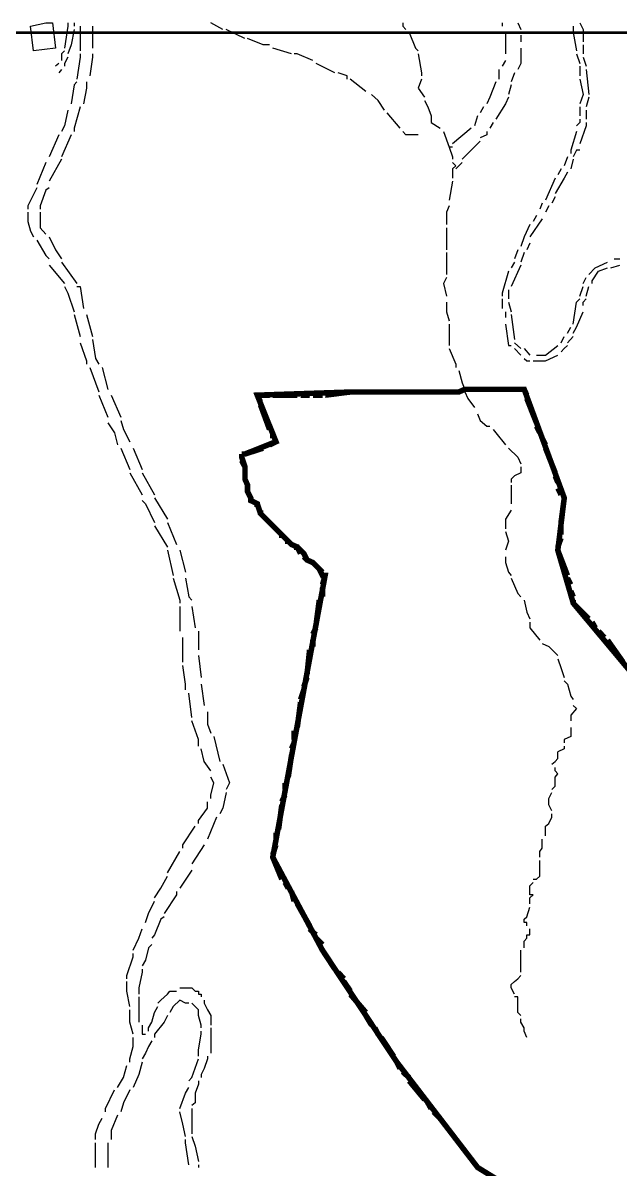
# Model space of a CAD drawing. Header units: millimetres. Extents: x -3588 to 75209, y -3737 to 38254.
# Drawn here: x 11719 to 11980, y 35251 to 35752 of the extents above; entities that cross this region are included whole.
import ezdxf

# ---------------------------------------------------------------- set-up
doc = ezdxf.new("R2010")
doc.units = ezdxf.units.MM
doc.layers.add('P', color=253, linetype='Continuous')

msp = doc.modelspace()

# ---------------------------------------------------------------- linework, layer by layer
at = {"layer": 'P'}
for points in [[(11730.413, 35751.538), (11731.822, 35751.538), (11733.23, 35740.527), (11723.644, 35739.391), (11722.235, 35750.113), (11729.005, 35751.538), (11730.413, 35751.538)], [(11738.607, 35751.538), (11738.607, 35750.113), (11737.183, 35740.527)], [(11741.424, 35751.538), (11741.424, 35750.113)], [(11806.351, 35748.705), (11800.99, 35751.538)], [(11884.833, 35751.538), (11884.833, 35750.113), (11886.241, 35748.705)], [(11928.299, 35751.538), (11928.299, 35750.113)], [(11935.069, 35751.538), (11936.477, 35748.705)], [(11962.179, 35751.538), (11963.587, 35748.705), (11963.587, 35743.344)], [(11741.424, 35748.705), (11740.015, 35741.936), (11738.607, 35737.983)], [(11743.968, 35750.113), (11743.968, 35747.297), (11743.968, 35739.391)], [(11749.33, 35750.113), (11749.33, 35747.297), (11749.33, 35740.527)], [(11815.953, 35744.752), (11807.759, 35748.705)], [(11887.65, 35747.297), (11890.466, 35740.527), (11891.603, 35739.391)], [(11928.299, 35747.297), (11929.707, 35747.297), (11929.707, 35737.983)], [(11936.477, 35746.161), (11936.477, 35743.344)], [(11959.346, 35750.113), (11959.346, 35747.297), (11960.755, 35739.391)], [(11826.676, 35741.936), (11823.859, 35741.936), (11817.073, 35744.752)], [(11963.587, 35741.936), (11963.587, 35737.983)], [(11737.183, 35739.391), (11735.774, 35737.983), (11735.774, 35735.15)], [(11738.607, 35736.574), (11737.183, 35733.742), (11737.183, 35732.621)], [(11743.968, 35737.983), (11743.968, 35736.574), (11742.56, 35726.972)], [(11749.33, 35737.983), (11749.33, 35736.574), (11748.193, 35728.38)], [(11836.278, 35737.983), (11828.084, 35740.527)], [(11845.592, 35735.15), (11838.806, 35737.983), (11837.398, 35737.983)], [(11891.603, 35737.983), (11893.011, 35729.789), (11893.011, 35728.38)], [(11936.477, 35740.527), (11936.477, 35733.742), (11935.069, 35731.213)], [(11960.755, 35737.983), (11962.179, 35733.742)], [(11963.587, 35736.574), (11964.996, 35732.621)], [(11734.654, 35733.742), (11733.23, 35732.621)], [(11735.774, 35731.213), (11734.654, 35729.789)], [(11855.178, 35729.789), (11847, 35733.742)], [(11926.891, 35731.213), (11926.891, 35726.972)], [(11929.707, 35735.15), (11928.299, 35732.621)], [(11962.179, 35732.621), (11962.179, 35728.38)], [(11964.996, 35731.213), (11966.132, 35720.202)], [(11860.555, 35726.972), (11860.555, 35728.38), (11856.603, 35729.789)], [(11868.733, 35721.611), (11861.964, 35726.972)], [(11893.011, 35726.972), (11891.603, 35723.019), (11894.419, 35719.066)], [(11933.66, 35729.789), (11932.252, 35725.836)], [(11962.179, 35726.972), (11963.587, 35720.202), (11962.179, 35716.25)], [(11742.56, 35725.836), (11741.424, 35724.427), (11740.015, 35716.25)], [(11746.785, 35725.836), (11746.785, 35723.019), (11745.377, 35716.25)], [(11925.482, 35725.836), (11922.938, 35719.066), (11921.53, 35716.25)], [(11932.252, 35724.427), (11931.116, 35720.202)], [(11876.927, 35713.417), (11874.095, 35717.658), (11871.278, 35720.202)], [(11894.419, 35717.658), (11895.828, 35714.825), (11897.252, 35710.888)], [(11931.116, 35719.066), (11929.707, 35716.25), (11925.482, 35709.464)], [(11966.132, 35719.066), (11964.996, 35714.825)], [(11738.607, 35713.417), (11737.183, 35706.647), (11735.774, 35704.103)], [(11743.968, 35714.825), (11741.424, 35705.511), (11741.424, 35704.103)], [(11883.697, 35705.511), (11878.047, 35712.297)], [(11920.105, 35714.825), (11918.697, 35712.297)], [(11962.179, 35714.825), (11962.179, 35710.888)], [(11964.996, 35713.417), (11964.996, 35709.464)], [(11897.252, 35710.888), (11897.252, 35708.056)], [(11897.252, 35708.056), (11901.205, 35705.511)], [(11917.577, 35710.888), (11916.152, 35706.647)], [(11924.346, 35708.056), (11922.938, 35705.511)], [(11962.179, 35709.464), (11962.179, 35708.056), (11960.755, 35706.647)], [(11964.996, 35708.056), (11964.996, 35706.647), (11962.179, 35698.742)], [(11734.654, 35702.694), (11730.413, 35693.092)], [(11740.015, 35702.694), (11735.774, 35693.092)], [(11891.603, 35702.694), (11886.241, 35702.694), (11884.833, 35704.103)], [(11902.613, 35704.103), (11905.158, 35697.333)], [(11914.744, 35705.511), (11906.566, 35698.742)], [(11921.53, 35704.103), (11921.53, 35702.694), (11918.697, 35701.286)], [(11960.755, 35704.103), (11958.226, 35695.925), (11958.226, 35694.501)], [(11906.566, 35697.333), (11905.158, 35697.333)], [(11905.158, 35697.333), (11906.566, 35693.092)], [(11918.697, 35699.878), (11910.791, 35691.972)], [(11735.774, 35691.972), (11730.413, 35682.37)], [(11906.566, 35693.092), (11906.566, 35691.972)], [(11956.802, 35693.092), (11955.393, 35689.139)], [(11959.346, 35691.972), (11958.226, 35687.731)], [(11962.179, 35695.925), (11960.755, 35695.925), (11959.346, 35693.092)], [(11729.005, 35690.564), (11725.052, 35680.961)], [(11906.566, 35690.564), (11907.974, 35689.139), (11906.566, 35687.731)], [(11906.566, 35687.731), (11906.566, 35683.778)], [(11910.791, 35690.564), (11907.974, 35687.731)], [(11956.802, 35686.323), (11955.393, 35683.778), (11951.441, 35677.008)], [(11953.985, 35687.731), (11952.577, 35685.186)], [(11906.566, 35682.37), (11905.158, 35674.176)], [(11951.441, 35683.778), (11947.216, 35674.176)], [(11725.052, 35679.553), (11721.099, 35671.647), (11721.099, 35670.239)], [(11730.413, 35679.553), (11729.005, 35678.417), (11726.46, 35671.647), (11726.46, 35670.239)], [(11905.158, 35671.647), (11904.022, 35668.815), (11904.022, 35663.453)], [(11945.807, 35672.767), (11944.671, 35670.239)], [(11948.624, 35671.647), (11947.216, 35668.815)], [(11951.441, 35675.6), (11950.032, 35672.767)], [(11721.099, 35668.815), (11721.099, 35664.862), (11722.235, 35660.637), (11723.644, 35658.092)], [(11726.46, 35668.815), (11726.46, 35665.998), (11726.46, 35662.045), (11729.005, 35659.228)], [(11945.807, 35665.998), (11940.43, 35658.092)], [(11943.263, 35667.406), (11941.854, 35664.862)], [(11904.022, 35662.045), (11904.022, 35653.851), (11904.022, 35652.443)], [(11940.43, 35663.453), (11937.901, 35658.092), (11936.477, 35653.851)], [(11725.052, 35656.684), (11729.005, 35649.914), (11730.413, 35648.49)], [(11730.413, 35658.092), (11733.23, 35652.443), (11735.774, 35648.49)], [(11904.022, 35651.323), (11904.022, 35647.082), (11904.022, 35641.72)], [(11935.069, 35652.443), (11933.66, 35648.49)], [(11937.901, 35651.323), (11936.477, 35647.082)], [(11940.43, 35655.275), (11939.022, 35652.443)], [(11735.774, 35647.082), (11742.56, 35637.767)], [(11933.66, 35647.082), (11932.252, 35644.537)], [(11966.132, 35641.72), (11968.949, 35644.537), (11974.31, 35647.082)], [(11977.126, 35648.49), (11979.671, 35648.49)], [(11730.413, 35645.673), (11737.183, 35637.767)], [(11931.116, 35643.129), (11928.299, 35633.526), (11928.299, 35632.118)], [(11936.477, 35645.673), (11932.252, 35636.359)], [(11967.54, 35637.767), (11967.54, 35638.904), (11970.357, 35643.129), (11974.31, 35644.537)], [(11975.718, 35644.537), (11979.671, 35645.673)], [(11737.183, 35636.359), (11738.607, 35633.526), (11741.424, 35625.348)], [(11742.56, 35636.359), (11743.968, 35636.359), (11745.377, 35626.757)], [(11904.022, 35640.312), (11902.613, 35637.767), (11904.022, 35632.118)], [(11962.179, 35632.118), (11963.587, 35636.359)], [(11963.587, 35637.767), (11964.996, 35640.312)], [(11964.996, 35632.118), (11966.132, 35636.359)], [(11928.299, 35630.998), (11928.299, 35626.757)], [(11931.116, 35634.951), (11931.116, 35633.526), (11931.116, 35630.998)], [(11959.346, 35619.987), (11960.755, 35629.589), (11962.179, 35630.998)], [(11963.587, 35628.165), (11963.587, 35629.589), (11964.996, 35630.998)], [(11904.022, 35629.589), (11904.022, 35628.165), (11904.022, 35625.348), (11905.158, 35621.396)], [(11931.116, 35629.589), (11932.252, 35625.348)], [(11741.424, 35624.212), (11743.968, 35614.626)], [(11746.785, 35624.212), (11749.33, 35614.626)], [(11929.707, 35625.348), (11929.707, 35622.804)], [(11932.252, 35624.212), (11933.66, 35613.202)], [(11959.346, 35616.034), (11960.755, 35618.579), (11963.587, 35625.348)], [(11905.158, 35619.987), (11905.158, 35617.443), (11905.158, 35611.793), (11905.158, 35610.673)], [(11929.707, 35619.987), (11931.116, 35610.673), (11932.252, 35610.673)], [(11956.802, 35616.034), (11958.226, 35618.579)], [(11743.968, 35611.793), (11746.785, 35603.888), (11746.785, 35602.479)], [(11749.33, 35613.202), (11750.738, 35605.024), (11752.146, 35602.479)], [(11933.66, 35611.793), (11936.477, 35609.265)], [(11953.985, 35611.793), (11955.393, 35614.626)], [(11956.802, 35611.793), (11959.346, 35614.626)], [(11905.158, 35609.265), (11907.974, 35602.479), (11907.974, 35601.071)], [(11933.66, 35609.265), (11936.477, 35606.432)], [(11937.901, 35609.265), (11940.43, 35606.432)], [(11941.854, 35603.888), (11947.216, 35603.888), (11952.577, 35606.432)], [(11943.263, 35606.432), (11947.216, 35606.432), (11952.577, 35610.673)], [(11953.985, 35607.84), (11955.393, 35609.265), (11956.802, 35610.673)], [(11748.193, 35601.071), (11752.146, 35590.348)], [(11753.555, 35601.071), (11756.099, 35591.469)], [(11937.901, 35605.024), (11939.022, 35603.888), (11940.43, 35603.888)], [(11909.383, 35599.663), (11910.791, 35594.301), (11911.927, 35591.469)], [(11752.146, 35588.94), (11756.099, 35579.338)], [(11757.508, 35588.94), (11761.749, 35579.338)], [(11911.927, 35590.348), (11913.336, 35587.516), (11916.152, 35583.563)], [(11756.099, 35576.793), (11758.932, 35572.552), (11760.34, 35567.191)], [(11761.749, 35577.929), (11762.885, 35573.977), (11765.701, 35568.615)], [(11917.577, 35580.746), (11918.697, 35577.929), (11921.53, 35575.385), (11922.938, 35575.385)], [(11924.346, 35573.977), (11925.482, 35572.552), (11929.707, 35567.191)], [(11761.749, 35565.783), (11765.701, 35556.469)], [(11767.11, 35565.783), (11771.063, 35556.469)], [(11931.116, 35565.783), (11935.069, 35561.83), (11936.477, 35559.013)], [(11936.477, 35557.605), (11936.477, 35556.469), (11936.477, 35555.06), (11933.66, 35553.652), (11932.252, 35552.228), (11932.252, 35550.819)], [(11765.701, 35555.06), (11771.063, 35545.458)], [(11771.063, 35555.06), (11776.424, 35545.458)], [(11932.252, 35549.699), (11932.252, 35545.458), (11932.252, 35541.505)], [(11771.063, 35542.913), (11772.471, 35541.505), (11776.424, 35533.327)], [(11776.424, 35544.05), (11782.073, 35534.735)], [(11932.252, 35538.688), (11929.707, 35534.735), (11929.707, 35531.903), (11929.707, 35530.494)], [(11776.424, 35531.903), (11782.073, 35522.589)], [(11782.073, 35533.327), (11786.026, 35523.725)], [(11929.707, 35529.374), (11931.116, 35525.133), (11929.707, 35521.18)], [(11782.073, 35521.18), (11784.618, 35510.17)], [(11787.434, 35521.18), (11789.979, 35511.578)], [(11929.707, 35518.364), (11929.707, 35515.819), (11931.116, 35511.578), (11932.252, 35510.17)], [(11784.618, 35509.05), (11787.434, 35499.447), (11787.434, 35498.039)], [(11789.979, 35509.05), (11791.387, 35500.856), (11792.796, 35499.447)], [(11932.252, 35509.05), (11935.069, 35502.264), (11936.477, 35500.856)], [(11787.434, 35496.631), (11787.434, 35485.892)], [(11792.796, 35496.631), (11794.204, 35487.316)], [(11937.901, 35499.447), (11939.022, 35494.086), (11940.43, 35491.253)], [(11795.628, 35485.892), (11795.628, 35477.714)], [(11940.43, 35489.845), (11940.43, 35487.316), (11944.671, 35481.939)], [(11788.843, 35472.353), (11788.843, 35476.306), (11788.843, 35483.075)], [(11945.807, 35480.531), (11948.624, 35479.123), (11952.577, 35475.17)], [(11789.979, 35460.206), (11789.979, 35462.751), (11788.843, 35470.929)], [(11795.628, 35475.17), (11796.749, 35465.567)], [(11952.577, 35473.761), (11953.985, 35469.52), (11955.393, 35465.567)], [(11796.749, 35462.751), (11798.157, 35453.437)], [(11955.393, 35464.159), (11956.802, 35462.751), (11958.226, 35457.39), (11959.346, 35455.981)], [(11792.796, 35448.075), (11791.387, 35458.798)], [(11959.346, 35453.437), (11960.755, 35452.028), (11958.226, 35449.196), (11958.226, 35448.075), (11958.226, 35446.667)], [(11795.628, 35435.656), (11795.628, 35438.473), (11792.796, 35446.667)], [(11799.581, 35450.604), (11799.581, 35445.243), (11800.99, 35441.29)], [(11958.226, 35443.834), (11958.226, 35441.29), (11958.226, 35439.881), (11955.393, 35438.473), (11955.393, 35437.065)], [(11802.398, 35439.881), (11804.943, 35428.871)], [(11955.393, 35435.656), (11955.393, 35434.52), (11952.577, 35433.112)], [(11800.99, 35424.918), (11798.157, 35428.871), (11796.749, 35434.52)], [(11950.032, 35427.751), (11951.441, 35428.871), (11952.577, 35430.279), (11952.577, 35431.704), (11952.577, 35433.112)], [(11806.351, 35427.751), (11809.168, 35419.557), (11807.759, 35416.74)], [(11950.032, 35416.74), (11951.441, 35418.148), (11951.441, 35419.557), (11951.441, 35422.101), (11952.577, 35423.51), (11951.441, 35424.918), (11951.441, 35426.342)], [(11800.99, 35412.787), (11800.99, 35414.195), (11802.398, 35419.557), (11800.99, 35422.101)], [(11795.628, 35401.777), (11795.628, 35403.185), (11799.581, 35408.546), (11799.581, 35411.379)], [(11807.759, 35415.332), (11806.351, 35408.546), (11804.943, 35406.018)], [(11950.032, 35407.426), (11948.624, 35409.955), (11948.624, 35412.787), (11950.032, 35415.332)], [(11947.216, 35396.415), (11947.216, 35397.824), (11947.216, 35400.64), (11948.624, 35401.777), (11950.032, 35404.593), (11950.032, 35406.018)], [(11788.843, 35391.054), (11788.843, 35392.462), (11794.204, 35400.64)], [(11803.534, 35404.593), (11799.581, 35395.007)], [(11798.157, 35392.462), (11792.796, 35384.269)], [(11944.671, 35387.101), (11944.671, 35388.221), (11944.671, 35389.63), (11945.807, 35391.054), (11945.807, 35392.462), (11945.807, 35393.871), (11945.807, 35395.007)], [(11782.073, 35380.316), (11787.434, 35389.63)], [(11941.854, 35377.499), (11943.263, 35377.499), (11944.671, 35378.907), (11944.671, 35380.316), (11944.671, 35381.452), (11944.671, 35382.86), (11944.671, 35384.269), (11944.671, 35385.693)], [(11792.796, 35381.452), (11787.434, 35373.546)], [(11776.424, 35369.305), (11779.257, 35373.546), (11782.073, 35378.907)], [(11940.43, 35366.776), (11940.43, 35367.897), (11940.43, 35369.305), (11941.854, 35370.729), (11940.43, 35370.729), (11940.43, 35372.138), (11940.43, 35373.546), (11940.43, 35374.682), (11941.854, 35376.091)], [(11786.026, 35372.138), (11786.026, 35370.729), (11780.665, 35362.536)], [(11772.471, 35358.583), (11773.879, 35362.536), (11776.424, 35367.897)], [(11780.665, 35361.127), (11779.257, 35359.991), (11776.424, 35353.221), (11775.304, 35351.813)], [(11939.022, 35357.174), (11939.022, 35358.583), (11937.901, 35358.583), (11937.901, 35359.991), (11939.022, 35361.127), (11940.43, 35365.368)], [(11767.11, 35346.452), (11769.654, 35351.813), (11771.063, 35355.766)], [(11937.901, 35347.572), (11937.901, 35348.98), (11937.901, 35350.405), (11939.022, 35351.813), (11939.022, 35353.221), (11940.43, 35353.221), (11940.43, 35354.358), (11940.43, 35355.766)], [(11775.304, 35348.98), (11773.879, 35347.572), (11772.471, 35342.211), (11771.063, 35339.666)], [(11936.477, 35336.85), (11936.477, 35338.258), (11936.477, 35339.666), (11936.477, 35340.802), (11936.477, 35342.211), (11936.477, 35345.043), (11936.477, 35346.452)], [(11764.293, 35334.033), (11764.293, 35335.441), (11767.11, 35343.619), (11767.11, 35345.043)], [(11771.063, 35338.258), (11771.063, 35336.85), (11769.654, 35330.08), (11769.654, 35327.247)], [(11765.701, 35321.886), (11764.293, 35328.656), (11764.293, 35332.897)], [(11933.66, 35327.247), (11932.252, 35330.08), (11932.252, 35331.488), (11933.66, 35332.897), (11935.069, 35334.033), (11936.477, 35335.441)], [(11769.654, 35326.127), (11769.654, 35323.294), (11769.654, 35316.525), (11769.654, 35315.117)], [(11777.832, 35323.294), (11779.257, 35324.719), (11782.073, 35327.247), (11783.209, 35328.656), (11786.026, 35328.656)], [(11787.434, 35330.08), (11788.843, 35330.08), (11789.979, 35330.08), (11792.796, 35330.08), (11794.204, 35328.656), (11795.628, 35328.656), (11795.628, 35327.247), (11796.749, 35327.247), (11796.749, 35326.127)], [(11936.477, 35317.933), (11935.069, 35319.341), (11935.069, 35321.886), (11935.069, 35323.294), (11935.069, 35324.719), (11935.069, 35326.127), (11933.66, 35326.127)], [(11767.11, 35309.755), (11765.701, 35315.117), (11765.701, 35320.478)], [(11773.879, 35311.164), (11773.879, 35312.572), (11775.304, 35315.117), (11776.424, 35319.341), (11777.832, 35321.886)], [(11791.387, 35323.294), (11789.979, 35323.294), (11787.434, 35324.719), (11784.618, 35321.886), (11783.209, 35319.341)], [(11796.749, 35312.572), (11796.749, 35313.708), (11795.628, 35317.933), (11795.628, 35320.478), (11794.204, 35321.886), (11792.796, 35323.294)], [(11798.157, 35324.719), (11798.157, 35323.294), (11799.581, 35320.478), (11800.99, 35317.933), (11800.99, 35313.708)], [(11782.073, 35317.933), (11780.665, 35315.117), (11776.424, 35309.755), (11776.424, 35308.331)], [(11939.022, 35308.331), (11937.901, 35311.164), (11937.901, 35312.572), (11936.477, 35315.117), (11936.477, 35316.525)], [(11771.063, 35313.708), (11771.063, 35309.755)], [(11795.628, 35300.153), (11795.628, 35302.97), (11796.749, 35309.755), (11796.749, 35311.164)], [(11800.99, 35312.572), (11800.99, 35309.755), (11800.99, 35305.802), (11800.99, 35301.561)], [(11765.701, 35297.608), (11765.701, 35299.017), (11767.11, 35304.394), (11767.11, 35308.331)], [(11771.063, 35309.755), (11772.471, 35309.755)], [(11775.304, 35306.923), (11773.879, 35304.394)], [(11773.879, 35304.394), (11772.471, 35301.561), (11771.063, 35299.017)], [(11760.34, 35286.598), (11762.885, 35290.839), (11764.293, 35296.2)], [(11771.063, 35297.608), (11769.654, 35292.247), (11767.11, 35286.598)], [(11791.387, 35289.431), (11792.796, 35290.839), (11795.628, 35299.017)], [(11799.581, 35300.153), (11799.581, 35299.017), (11798.157, 35294.792), (11796.749, 35292.247), (11796.749, 35290.839)], [(11754.979, 35275.875), (11754.979, 35277.284), (11758.932, 35285.478)], [(11765.701, 35285.478), (11762.885, 35279.828), (11761.749, 35275.875)], [(11787.434, 35277.284), (11789.979, 35284.069), (11791.387, 35286.598)], [(11795.628, 35289.431), (11795.628, 35288.006), (11794.204, 35284.069), (11794.204, 35279.828), (11792.796, 35278.692)], [(11789.979, 35265.153), (11788.843, 35270.514), (11787.434, 35275.875)], [(11792.796, 35277.284), (11792.796, 35273.059), (11792.796, 35270.514), (11792.796, 35266.273)], [(11750.738, 35263.745), (11750.738, 35266.273), (11752.146, 35270.514), (11753.555, 35273.059)], [(11760.34, 35274.467), (11757.508, 35267.682), (11757.508, 35263.745)], [(11750.738, 35251.598), (11750.738, 35259.504), (11750.738, 35262.32)], [(11756.099, 35262.32), (11756.099, 35254.142), (11756.099, 35251.598)], [(11791.387, 35252.734), (11789.979, 35262.32), (11789.979, 35263.745)], [(11792.796, 35265.153), (11794.204, 35260.912), (11795.628, 35254.142)], [(11795.628, 35252.734), (11795.628, 35251.598)]]:
    msp.add_lwpolyline(points, dxfattribs=at)
for points, const_width in [([(11399.857, 35747.297), (26600.487, 35747.297)], 1.2), ([(11814.529, 35563.238), (11815.953, 35563.238), (11829.492, 35568.615), (11821.314, 35588.94), (11863.372, 35590.348), (11894.419, 35590.348), (11907.974, 35590.348), (11909.383, 35590.348), (11911.927, 35591.469), (11937.901, 35591.469), (11955.393, 35544.05), (11952.577, 35521.18), (11959.346, 35498.039), (11985.32, 35466.992)], 2.417), ([(11814.529, 35563.238), (11815.953, 35563.238), (11829.492, 35568.615), (11821.314, 35588.94), (11863.372, 35590.348), (11894.419, 35590.348), (11907.974, 35590.348), (11909.383, 35590.348), (11911.927, 35591.469), (11937.901, 35591.469), (11955.393, 35544.05), (11952.577, 35521.18), (11959.346, 35498.039), (11985.32, 35466.992)], 1.2), ([(11850.953, 35588.94), (11861.964, 35590.348)], 2.417), ([(11863.372, 35590.348), (11867.325, 35590.348)], 2.417), ([(11868.733, 35590.348), (11871.278, 35590.348)], 2.417), ([(11874.095, 35590.348), (11884.833, 35590.348)], 2.417), ([(11886.241, 35590.348), (11889.058, 35590.348)], 2.417), ([(11891.603, 35590.348), (11894.419, 35590.348)], 2.417), ([(11897.252, 35590.348), (11906.566, 35590.348)], 2.417), ([(11909.383, 35590.348), (11911.927, 35591.469)], 2.417), ([(11914.744, 35591.469), (11917.577, 35591.469)], 2.417), ([(11918.697, 35591.469), (11929.707, 35591.469)], 2.417), ([(11932.252, 35591.469), (11935.069, 35591.469)], 2.417), ([(11936.477, 35591.469), (11937.901, 35591.469), (11939.022, 35588.94)], 2.417), ([(11822.723, 35586.107), (11821.314, 35588.94)], 2.417), ([(11822.723, 35588.94), (11826.676, 35588.94)], 2.417), ([(11826.676, 35573.977), (11822.723, 35584.699)], 2.417), ([(11828.084, 35588.94), (11838.806, 35588.94)], 2.417), ([(11840.231, 35588.94), (11844.184, 35588.94)], 2.417), ([(11845.592, 35588.94), (11849.817, 35588.94)], 2.417), ([(11939.022, 35587.516), (11943.263, 35576.793)], 2.417), ([(11943.263, 35575.385), (11944.671, 35572.552)], 2.417), ([(11828.084, 35570.024), (11828.084, 35572.552)], 2.417), ([(11945.807, 35570.024), (11947.216, 35567.191)], 2.417), ([(11814.529, 35563.238), (11815.953, 35563.238), (11823.859, 35565.783)], 2.417), ([(11826.676, 35567.191), (11829.492, 35568.615)], 2.417), ([(11947.216, 35565.783), (11951.441, 35555.06)], 2.417), ([(11941.854, 35236.634), (11917.577, 35251.598), (11882.288, 35297.608), (11849.817, 35346.452), (11845.592, 35354.358), (11828.084, 35387.101), (11850.953, 35510.17), (11849.817, 35510.17), (11848.409, 35513.002), (11845.592, 35515.819), (11843.047, 35516.955), (11841.639, 35519.772), (11838.806, 35522.589), (11836.278, 35523.725), (11834.853, 35525.133), (11832.037, 35527.966), (11828.084, 35531.903), (11825.267, 35534.735), (11822.723, 35537.28), (11821.314, 35541.505), (11818.482, 35542.913), (11818.482, 35544.05), (11817.073, 35546.866), (11817.073, 35549.699), (11815.953, 35552.228), (11815.953, 35555.06), (11815.953, 35557.605), (11814.529, 35561.83), (11814.529, 35563.238)], 2.417), ([(11814.529, 35561.83), (11814.529, 35563.238)], 2.417), ([(11815.953, 35556.469), (11815.953, 35557.605), (11814.529, 35560.421)], 2.417), ([(11941.854, 35236.634), (11917.577, 35251.598), (11882.288, 35297.608), (11849.817, 35346.452), (11845.592, 35354.358), (11828.084, 35387.101), (11850.953, 35510.17), (11849.817, 35510.17), (11848.409, 35513.002), (11845.592, 35515.819), (11843.047, 35516.955), (11841.639, 35519.772), (11838.806, 35522.589), (11836.278, 35523.725), (11834.853, 35525.133), (11832.037, 35527.966), (11828.084, 35531.903), (11825.267, 35534.735), (11822.723, 35537.28), (11821.314, 35541.505), (11818.482, 35542.913), (11818.482, 35544.05), (11817.073, 35546.866), (11817.073, 35549.699), (11815.953, 35552.228), (11815.953, 35555.06), (11815.953, 35557.605), (11814.529, 35561.83), (11814.529, 35563.238)], 1.2), ([(11818.482, 35544.05), (11817.073, 35546.866), (11817.073, 35549.699), (11815.953, 35552.228), (11815.953, 35555.06)], 2.417), ([(11951.441, 35553.652), (11952.577, 35550.819)], 2.417), ([(11952.577, 35548.291), (11953.985, 35545.458)], 2.417), ([(11821.314, 35540.097), (11821.314, 35541.505), (11818.482, 35542.913)], 2.417), ([(11955.393, 35544.05), (11953.985, 35533.327)], 2.417), ([(11823.859, 35536.144), (11822.723, 35537.28), (11822.723, 35538.688)], 2.417), ([(11832.037, 35526.542), (11832.037, 35527.966), (11828.084, 35531.903), (11825.267, 35534.735)], 2.417), ([(11953.985, 35531.903), (11953.985, 35527.966)], 2.417), ([(11836.278, 35523.725), (11834.853, 35525.133), (11833.445, 35525.133)], 2.417), ([(11953.985, 35526.542), (11952.577, 35522.589)], 2.417), ([(11840.231, 35519.772), (11838.806, 35522.589), (11837.398, 35522.589)], 2.417), ([(11952.577, 35521.18), (11956.802, 35510.17)], 2.417), ([(11849.817, 35511.578), (11848.409, 35513.002), (11845.592, 35515.819), (11843.047, 35516.955), (11841.639, 35518.364)], 2.417), ([(11849.817, 35506.217), (11850.953, 35510.17)], 2.417), ([(11849.817, 35500.856), (11849.817, 35504.809)], 2.417), ([(11956.802, 35509.05), (11958.226, 35506.217)], 2.417), ([(11958.226, 35503.4), (11959.346, 35500.856)], 2.417), ([(11847, 35488.725), (11848.409, 35499.447)], 2.417), ([(11959.346, 35499.447), (11959.346, 35498.039), (11966.132, 35491.253)], 2.417), ([(11967.54, 35489.845), (11968.949, 35487.316)], 2.417), ([(11845.592, 35484.484), (11847, 35487.316)], 2.417), ([(11970.357, 35485.892), (11972.901, 35483.075)], 2.417), ([(11845.592, 35479.123), (11845.592, 35481.939)], 2.417), ([(11974.31, 35481.939), (11981.079, 35472.353)], 2.417), ([(11843.047, 35466.992), (11844.184, 35477.714)], 2.417), ([(11841.639, 35461.614), (11843.047, 35465.567)], 2.417), ([(11840.231, 35455.981), (11841.639, 35460.206)], 2.417), ([(11838.806, 35443.834), (11840.231, 35454.845)], 2.417), ([(11837.398, 35438.473), (11837.398, 35442.426)], 2.417), ([(11836.278, 35434.52), (11837.398, 35437.065)], 2.417), ([(11834.853, 35422.101), (11836.278, 35431.704)], 2.417), ([(11833.445, 35416.74), (11833.445, 35419.557)], 2.417), ([(11830.628, 35399.232), (11832.037, 35409.955)], 2.417), ([(11832.037, 35411.379), (11833.445, 35414.195)], 2.417), ([(11829.492, 35393.871), (11829.492, 35397.824)], 2.417), ([(11828.084, 35388.221), (11829.492, 35392.462)], 2.417), ([(11832.037, 35377.499), (11828.084, 35387.101)], 2.417), ([(11834.853, 35373.546), (11833.445, 35376.091)], 2.417), ([(11837.398, 35367.897), (11836.278, 35372.138)], 2.417), ([(11844.184, 35357.174), (11838.806, 35366.776)], 2.417), ([(11847, 35353.221), (11845.592, 35354.358), (11844.184, 35355.766)], 2.417), ([(11849.817, 35348.98), (11847, 35351.813)], 2.417), ([(11855.178, 35338.258), (11849.817, 35346.452)], 2.417), ([(11859.131, 35334.033), (11856.603, 35336.85)], 2.417), ([(11861.964, 35328.656), (11859.131, 35332.897)], 2.417), ([(11868.733, 35319.341), (11861.964, 35327.247)], 2.417), ([(11871.278, 35313.708), (11868.733, 35317.933)], 2.417), ([(11874.095, 35309.755), (11872.686, 35312.572)], 2.417), ([(11880.88, 35300.153), (11875.503, 35308.331)], 2.417), ([(11883.697, 35294.792), (11882.288, 35297.608)], 2.417), ([(11887.65, 35290.839), (11884.833, 35293.383)], 2.417), ([(11894.419, 35281.237), (11887.65, 35289.431)], 2.417), ([(11897.252, 35277.284), (11895.828, 35279.828)], 2.417), ([(11901.205, 35273.059), (11898.372, 35275.875)], 2.417)]:
    msp.add_lwpolyline(points, dxfattribs=dict(at, const_width=const_width))

doc.saveas('drawing.dxf')
